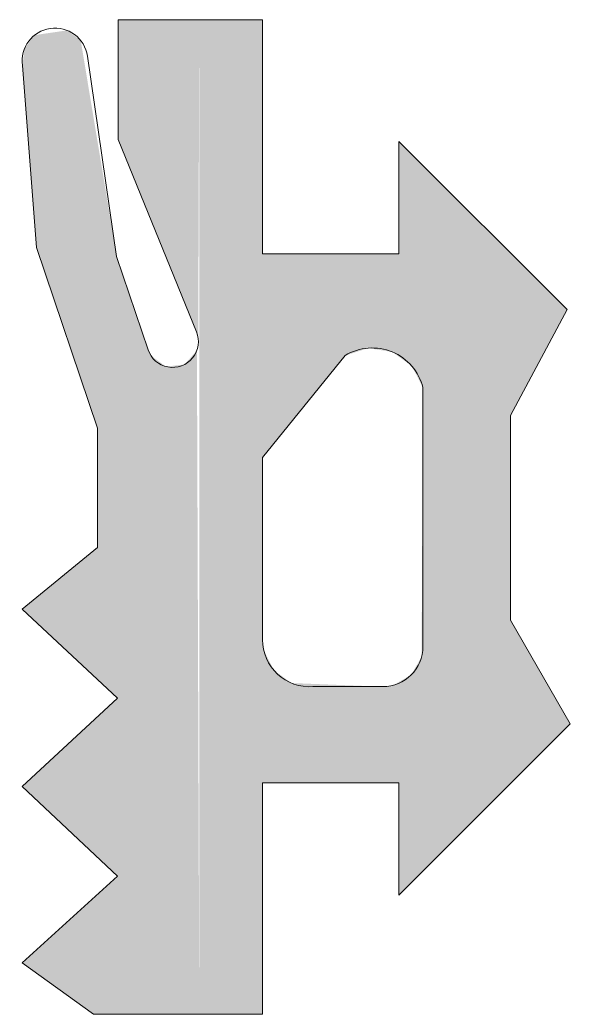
# Model space of a CAD drawing. Header units: metres. Extents: x -3 to 3.8, y -6.2 to 6.2.
import ezdxf

# ---------------------------------------------------------------- set-up
doc = ezdxf.new("R2010")
doc.units = ezdxf.units.M
doc.layers.add('A-DETL-GENF', color=92, linetype='Continuous', lineweight=18)

# ---------------------------------------------------------------- blocks, each defined once
blk = doc.blocks.new('31 Schuco glasafdichting - 3mm-432642-00_0 Basismaterialen')
at = {"layer": 'A-DETL-GENF'}
h = blk.add_hatch(color=256, dxfattribs=at)
h.paths.add_polyline_path([(-2.11, -6.2), (-0.789, -6.2), (-0.819, 2.077), (-0.974, 1.902), (-1.206, 1.876), (-1.395, 2.014), (-1.429, 2.086), (-1.82, 3.25), (-2.268, 5.942), (-2.438, 6.069), (-2.843, 6.01), (-2.97, 5.84), (-2.994, 5.63), (-2.82, 3.36), (-2.06, 1.11), (-2.06, -0.38), (-3, -1.15), (-1.81, -2.26), (-3, -3.36), (-1.81, -4.48), (-3, -5.56)])
h.paths.add_polyline_path([(-0.803, 2.234), (-0.789, 6.2), (-1.8, 6.2), (-1.8, 4.71), (-0.823, 2.31)])
for points in [[(0, -6.2), (0, 6.2), (-0.789, 6.2), (-0.789, -6.2)], [(1.7, -4.716), (3.835, -2.581), (3.09, -1.286), (3.09, 1.264), (3.798, 2.586), (1.7, 4.684), (1.7, 3.284), (0, 3.284), (0, 0.744), (1.03, 2.014), (1.318, 2.106), (1.616, 2.059), (1.861, 1.882), (2, 1.614), (1.983, -1.744), (1.853, -1.969), (1.628, -2.099), (1.498, -2.116), (0.359, -2.071), (0.139, -1.91), (0.016, -1.666), (0, -1.53), (0, -3.316), (1.7, -3.316)]]:
    blk.add_hatch(color=256, dxfattribs=at).paths.add_polyline_path(points)
for p, q in [((-0.789, 6.2), (-1.8, 6.2)), ((-1.8, 6.2), (-1.8, 4.71)), ((0, 6.2), (-0.789, 6.2)), ((0, 3.284), (0, 6.2)), ((-1.82, 3.25), (-2.185, 5.748)), ((-2.994, 5.63), (-2.82, 3.36)), ((-1.8, 4.71), (-0.823, 2.31)), ((3.798, 2.586), (1.7, 4.684)), ((1.7, 4.684), (1.7, 3.284)), ((-2.82, 3.36), (-2.06, 1.11)), ((-1.429, 2.086), (-1.82, 3.25)), ((1.7, 3.284), (0, 3.284)), ((3.09, 1.264), (3.798, 2.586)), ((0, 0.744), (1.03, 2.014)), ((2, 1.614), (2, -1.614)), ((3.09, -1.286), (3.09, 1.264)), ((-2.06, 1.11), (-2.06, -0.38)), ((0, -1.53), (0, 0.744)), ((-2.06, -0.38), (-3, -1.15)), ((-3, -1.15), (-1.81, -2.26)), ((3.835, -2.581), (3.09, -1.286)), ((1.498, -2.116), (0.628, -2.116)), ((-1.81, -2.26), (-3, -3.36)), ((1.7, -4.716), (3.835, -2.581)), ((0, -6.2), (0, -3.316)), ((0, -3.316), (1.7, -3.316)), ((1.7, -3.316), (1.7, -4.716)), ((-3, -3.36), (-1.81, -4.48)), ((-1.81, -4.48), (-3, -5.56)), ((-3, -5.56), (-2.11, -6.2)), ((-2.11, -6.2), (-0.789, -6.2)), ((-0.789, -6.2), (0, -6.2))]:
    blk.add_line(p, q, dxfattribs=at)
for centre, radius, start, end in [((-2.589, 5.689), 0.409, 8.3066, 188.3066), ((-1.123, 2.189), 0.323, 198.5472, 22.1432), ((1.367, 1.455), 0.653, 14.0958, 121.0819), ((0.587, -1.53), 0.587, 180, 274), ((1.498, -1.614), 0.502, 270, 0)]:
    blk.add_arc(centre, radius, start, end, dxfattribs=at)

msp = doc.modelspace()

# ---------------------------------------------------------------- block references
msp.add_blockref('31 Schuco glasafdichting - 3mm-432642-00_0 Basismaterialen', (0, 0))

doc.saveas('drawing.dxf')
